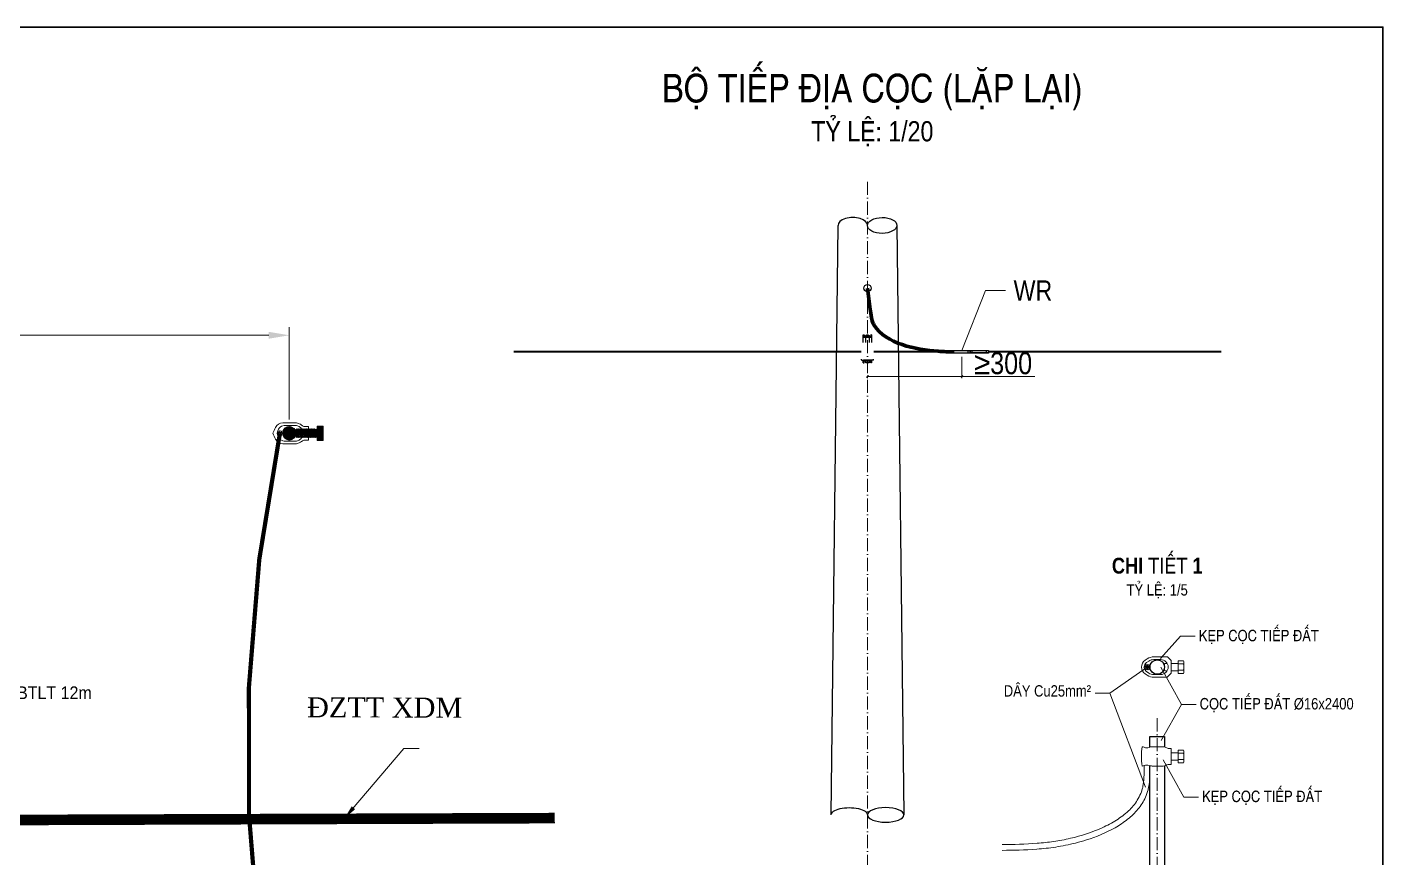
# Model space of a CAD drawing. Header units: millimetres. Extents: x 330554 to 656471, y 11007 to 130943.
# Drawn here: x 492492 to 499895, y 102014 to 106551 of the extents above; entities that cross this region are included whole.
import ezdxf

# ---------------------------------------------------------------- set-up
doc = ezdxf.new("R2010")
doc.units = ezdxf.units.MM
doc.header["$LTSCALE"] = 6
doc.linetypes.add('ACAD_ISO10W100', pattern=[18, 12, -3, 0, -3])
doc.linetypes.add('DASHED', pattern=[19.05, 12.7, -6.35])
for name, color, linetype, lineweight in [('DDHT_XDM', 4, 'Continuous', 35), ('DIM', 4, 'Continuous', 13), ('Duong day', 5, 'Continuous', 30), ('Duongbao', 5, 'Continuous', 100), ('Hatch', 250, 'Continuous', 13), ('Net dam', 1, 'Continuous', 18), ('Netcoban', 4, 'Continuous', 25), ('Netlon', 5, 'Continuous', 40), ('netlonkhungten', 32, 'Continuous', 35), ('Nettim', 1, 'ACAD_ISO10W100', 5), ('Netvua', 3, 'Continuous', 20), ('Text', 7, 'Continuous', 13)]:
    doc.layers.add(name, color=color, linetype=linetype, lineweight=lineweight)
doc.styles.get("Standard").update_dxf_attribs({"font": 'VHELVCN.TTF', "height": 120})
doc.styles.add('VNI-HELVE', font='VHELVEN.TTF', dxfattribs={"width": 0.9})
doc.dimstyles.new('D50', dxfattribs={"dimtxt": 60, "dimasz": 75, "dimexe": 30, "dimexo": 50, "dimgap": 25, "dimtad": 1, "dimdec": 0, "dimdsep": 46, "dimtxsty": 'VNI-HELVE', "dimcen": 0, "dimclrd": 256, "dimclre": 256, "dimclrt": 7, "dimadec": 0, "dimazin": 0, "dimtfac": 1, "dimtdec": 0, "dimtmove": 1, "dimatfit": 3, "dimfxl": 1, "dimtolj": 1, "dimtzin": 0, "dimlwd": -1, "dimlwe": -1, "dimarcsym": 0})
doc.dimstyles.new('ISO-20', dxfattribs={"dimtxt": 35, "dimasz": 10, "dimexe": 10, "dimexo": 20, "dimgap": 10, "dimtad": 1, "dimtoh": 1, "dimdec": 0, "dimrnd": 1, "dimtxsty": 'Standard', "dimblk": 'OBLIQUE', "dimcen": 2.5, "dimclrd": 7, "dimclre": 7, "dimclrt": 7, "dimadec": 0, "dimazin": 0, "dimtfac": 1, "dimtdec": 0, "dimtmove": 0, "dimatfit": 3, "dimfxl": 1, "dimlwd": 0, "dimlwe": 0, "dimarcsym": 0})
doc.dimstyles.new('ISO-5', dxfattribs={"dimtxt": 6, "dimasz": 15, "dimexe": 15, "dimexo": 15, "dimgap": 10, "dimtad": 1, "dimtoh": 1, "dimdec": 1, "dimlfac": 0.166667, "dimtxsty": 'Standard', "dimcen": 25, "dimclrd": 7, "dimclre": 7, "dimadec": 0, "dimazin": 0, "dimtfac": 1, "dimtdec": 1, "dimtmove": 0, "dimatfit": 3, "dimfxl": 1, "dimlwd": 0, "dimlwe": 0, "dimarcsym": 0})

# ---------------------------------------------------------------- blocks, each defined once
blk = doc.blocks.new('*D282')
at = {"layer": 'Defpoints', "color": 0, "transparency": 16777216}
for p in [(493923.5, 104868), (490347.3, 104332.8, 2.9), (493923.5, 104332.8, 2.9)]:
    blk.add_point(p, dxfattribs=at)
at = {"layer": 'DIM', "transparency": 16777216}
for p, q in [((490347.3, 104407.8), (490347.3, 104913)), ((490459.8, 104868), (493811, 104868)), ((493923.5, 104407.8), (493923.5, 104913))]:
    blk.add_line(p, q, dxfattribs=at)
for points in [[(490459.8, 104886.8), (490459.8, 104849.3), (490347.3, 104868)], [(493811, 104886.8), (493811, 104849.3), (493923.5, 104868)]]:
    blk.add_solid(points, dxfattribs=at)
at = {"layer": 'DIM', "color": 7, "transparency": 16777216, "insert": (492135.4, 104967.2), "char_height": 270, "attachment_point": 5, "style": 'VNI-HELVE'}
blk.add_mtext('\\A1;{\\H0.4444x;3000}', dxfattribs=at)
blk = doc.blocks.new('_Oblique')
at = {"color": 0, "lineweight": -2}
blk.add_line((-0.5, -0.5), (0.5, 0.5), dxfattribs=at)
blk = doc.blocks.new('*D285')
at = {"color": 7, "lineweight": 0, "transparency": 16777216}
for p, q in [((497596.7, 104750.9), (497596.7, 104633.3)), ((497080.7, 104649), (497080.7, 104633.3)), ((497080.7, 104643.3), (497596.7, 104643.3)), ((497596.7, 104643.3), (497994.9, 104643.3))]:
    blk.add_line(p, q, dxfattribs=at)
at = {"layer": 'Defpoints', "color": 0, "transparency": 16777216}
for p in [(497596.7, 104770.9), (497080.7, 104669), (497596.7, 104643.3)]:
    blk.add_point(p, dxfattribs=at)
at = {"color": 7, "lineweight": 0, "transparency": 16777216, "xscale": 10, "yscale": 10, "zscale": 10, "rotation": 180}
blk.add_blockref('_Oblique', (497080.7, 104643.3), dxfattribs=at)
at = {"color": 7, "lineweight": 0, "transparency": 16777216, "xscale": 10, "yscale": 10, "zscale": 10}
blk.add_blockref('_Oblique', (497596.7, 104643.3), dxfattribs=at)
at = {"color": 7, "transparency": 16777216, "insert": (497821.4, 104714.6), "char_height": 120, "attachment_point": 5}
blk.add_mtext('{\\fSymbol|b0|i0|c2|p16;³}300', dxfattribs=at)

msp = doc.modelspace()

# ---------------------------------------------------------------- hatches: boundary and pattern name
at = {"layer": 'Hatch'}
h = msp.add_hatch(dxfattribs=at)
h.set_pattern_fill('LINE', color=256, scale=0.926166, angle=45, style=0)
h.set_pattern_definition([(45, (-204990.3166, -50962.9347), (-2.079300986, 2.079300986), [])])
h.paths.add_polyline_path([(493960.512, 104332.758, 1), (493886.418, 104332.758, 1)])
h = msp.add_hatch(dxfattribs=at)
h.set_pattern_fill('LINE', color=256, scale=0.926166, angle=45, style=0)
h.set_pattern_definition([(45, (-205407.5797, -50962.9347), (-2.079300986, 2.079300986), [])])
h.paths.add_polyline_path([(494108.278, 104372.242), (494075.031, 104372.242), (494075.031, 104352.899), (494108.278, 104352.899)])
h = msp.add_hatch(dxfattribs=at)
h.set_pattern_fill('LINE', color=256, scale=0.926166, style=0)
h.set_pattern_definition([(7e-15, (-205407.5797, -50962.9347), (0, 2.940575654), [])])
h.paths.add_polyline_path([(494108.278, 104352.899), (494075.031, 104352.899), (494075.031, 104312.618), (494108.278, 104312.618)])
h = msp.add_hatch(dxfattribs=at)
h.set_pattern_fill('LINE', color=256, scale=0.926166, angle=45, style=0)
h.set_pattern_definition([(315, (-205407.5797, 259628.4516), (-2.079300986, -2.079300986), [])])
h.paths.add_polyline_path([(494108.278, 104293.275), (494075.031, 104293.275), (494075.031, 104312.618), (494108.278, 104312.618)])

# ---------------------------------------------------------------- linework, layer by layer
for centre, radius in [((498602.42, 103065.282, -2.894), 5.27), ((498612.96, 103065.282, -2.894), 5.27), ((498663.087, 103056.154, -2.894), 39.586), ((498597.151, 103056.154, -2.894), 5.27), ((498602.42, 103047.027, -2.894), 5.27), ((498607.69, 103056.154, -2.894), 5.27), ((498612.96, 103047.027, -2.894), 5.27), ((498618.23, 103056.154, -2.894), 5.27)]:
    msp.add_circle(centre, radius)
at = {"layer": 'Duong day', "ltscale": 2, "const_width": 23.154}
msp.add_lwpolyline([(493872.581, 100867.309, -0.10176664), (493871.966, 104332.758, -5.62785367)], format="xyb", dxfattribs=at)
at = {"layer": 'Duong day', "ltscale": 2, "const_width": 57.885, "elevation": -3.473}
msp.add_lwpolyline([(491743.255, 102218.698), (495373.347, 102231.281)], dxfattribs=at)
at = {"layer": 'Duongbao'}
msp.add_open_spline([(497080.656, 105125.738, -2.894), (497101.637, 104950.399, -2.894), (497164.298, 104822.696, -2.894), (497381.363, 104783.283, -2.894), (497525.55, 104777.704, -2.894), (497552.493, 104777.269, -2.894)], degree=3, knots=[0, 0, 0, 0, 26.52380212, 253.88414918, 308.9284374, 308.9284374, 308.9284374, 308.9284374], dxfattribs=at)
at = {"layer": 'Net dam'}
for points in [[(494027.496, 104295.565), (494003.42, 104295.565, 0.07689323), (493989.48, 104287.77, -0.06708628), (493977.446, 104280.588, -0.10925848), (493957.323, 104275.489), (493887.95, 104275.489, -0.26891155), (493847.42, 104300.993, -0.03518146), (493833.788, 104332.758, -0.03518146), (493847.42, 104364.523, -0.26891155), (493887.95, 104390.027), (493957.323, 104390.027, -0.10925848), (493977.446, 104384.928, -0.06708628), (493989.48, 104377.747, 0.07689323), (494003.42, 104369.952), (494027.496, 104369.952)], [(493962.444, 104289.992), (493895.747, 104289.992, -0.89432669), (493895.747, 104375.525), (493962.444, 104375.525, -0.84804746)]]:
    msp.add_lwpolyline(points, format="xyb", close=True, dxfattribs=at)
for points in [[(493964.441, 104356.255), (493969.334, 104352.863), (493973.342, 104312.84), (493969.146, 104309.262), (493964.519, 104312.84), (493960.512, 104352.863), (493964.441, 104356.255)], [(493964.441, 104356.255), (493969.146, 104309.262)], [(493973.263, 104356.255), (493978.157, 104352.863), (493982.165, 104312.84), (493977.969, 104309.262), (493973.342, 104312.84), (493969.334, 104352.863), (493973.263, 104356.255)], [(493973.263, 104356.255), (493977.969, 104309.262)], [(493982.086, 104356.255), (493986.98, 104352.863), (493990.988, 104312.84), (493986.792, 104309.262), (493982.165, 104312.84), (493978.157, 104352.863), (493982.086, 104356.255)], [(493982.086, 104356.255), (493986.792, 104309.262)], [(493999.81, 104312.84), (493995.614, 104309.262), (493990.988, 104312.84), (493986.98, 104352.863), (493990.909, 104356.255), (493995.803, 104352.863)], [(493990.909, 104356.255), (493995.614, 104309.262)], [(493998.364, 104327.282), (493996.425, 104346.653)], [(494022.271, 104352.863), (494026.2, 104356.255), (494031.094, 104352.863), (494035.101, 104312.84), (494030.905, 104309.262), (494026.279, 104312.84)], [(494027.496, 104343.311), (494030.905, 104309.262)], [(494035.022, 104356.255), (494039.916, 104352.863), (494043.924, 104312.84), (494039.728, 104309.262), (494035.101, 104312.84), (494031.094, 104352.863), (494035.022, 104356.255)], [(494035.022, 104356.255), (494039.728, 104309.262)], [(494043.845, 104356.255), (494048.739, 104352.863), (494052.747, 104312.84), (494048.551, 104309.262), (494043.924, 104312.84), (494039.916, 104352.863), (494043.845, 104356.255)], [(494043.845, 104356.255), (494048.551, 104309.262)], [(494052.668, 104356.255), (494057.562, 104352.863), (494061.57, 104312.84), (494057.374, 104309.262), (494052.747, 104312.84), (494048.739, 104352.863), (494052.668, 104356.255)], [(494052.668, 104356.255), (494057.374, 104309.262)], [(494061.491, 104356.255), (494066.385, 104352.863), (494070.392, 104312.84), (494066.196, 104309.262), (494061.57, 104312.84), (494057.562, 104352.863), (494061.491, 104356.255)], [(494061.491, 104356.255), (494066.196, 104309.262)], [(494075.031, 104309.171), (494075.028, 104309.169), (494070.402, 104312.747), (494066.394, 104352.77), (494070.323, 104356.162)], [(494070.323, 104356.162), (494075.028, 104309.169)], [(494070.323, 104356.162), (494075.031, 104352.899), (494075.031, 104309.171)], [(494075.031, 104352.899), (494108.278, 104352.899)], [(494075.031, 104312.618), (494108.278, 104312.618)]]:
    msp.add_lwpolyline(points, dxfattribs=at)
for points in [[(493960.512, 104352.863), (493960.512, 104309.262), (493964.519, 104312.84), (493960.512, 104352.863)], [(494075.031, 104293.275), (494108.278, 104293.275), (494108.278, 104372.242), (494075.031, 104372.242)]]:
    msp.add_lwpolyline(points, close=True, dxfattribs=at)
at = {"layer": 'Net dam', "linetype": 'DASHED', "ltscale": 0.08}
for points in [[(493996.425, 104346.653), (493995.803, 104352.863), (493999.731, 104356.255), (494004.625, 104352.863), (494008.633, 104312.84), (494004.437, 104309.262), (493999.81, 104312.84), (493998.37, 104327.23)], [(494004.625, 104352.863), (494008.554, 104356.255), (494013.448, 104352.863), (494017.456, 104312.84), (494013.26, 104309.262), (494008.633, 104312.84)], [(494013.448, 104352.863), (494017.377, 104356.255), (494022.271, 104352.863), (494026.279, 104312.84), (494022.083, 104309.262), (494017.456, 104312.84)], [(494026.2, 104356.255), (494027.496, 104343.311)]]:
    msp.add_lwpolyline(points, dxfattribs=at)
at = {"layer": 'Net dam', "linetype": 'DASHED', "ltscale": 0.05}
for points in [[(493999.731, 104356.255), (494004.437, 104309.262)], [(494008.554, 104356.255), (494013.26, 104309.262)], [(494017.377, 104356.255), (494022.083, 104309.262)]]:
    msp.add_lwpolyline(points, dxfattribs=at)
at = {"layer": 'Net dam'}
for centre, radius in [((493862.331, 104332.758), 4.817), ((493867.149, 104341.102), 4.817), ((493867.149, 104324.414), 4.817), ((493871.966, 104332.758), 4.817), ((493876.784, 104341.102), 4.817), ((493876.784, 104324.414), 4.817), ((493881.601, 104332.758), 4.817), ((493923.465, 104332.758), 37.047)]:
    msp.add_circle(centre, radius, dxfattribs=at)
at = {"layer": 'Netcoban'}
for p, q in [((497057.829, 104870.959, -2.894), (497062.247, 104870.959, -2.894)), ((497057.829, 104856.232, -2.894), (497057.829, 104860.65, -2.894)), ((497057.829, 104860.65, -2.894), (497057.829, 104856.232, -2.894)), ((497100.537, 104856.232, -2.894), (497060.774, 104856.232, -2.894)), ((497062.247, 104870.959, -2.894), (497062.247, 104862.123, -2.894)), ((497063.719, 104860.65, -2.894), (497097.592, 104860.65, -2.894)), ((497094.646, 104860.65, -2.894), (497066.665, 104860.65, -2.894)), ((497099.064, 104870.959, -2.894), (497099.064, 104862.123, -2.894)), ((497103.482, 104870.959, -2.894), (497099.064, 104870.959, -2.894)), ((497103.482, 104860.65, -2.894), (497103.482, 104856.232, -2.894)), ((497048.256, 104733.998, -2.894), (497048.256, 104737.449, -2.894)), ((497049.729, 104732.525, -2.894), (497080.656, 104732.525, -2.894)), ((497057.829, 104728.107, -2.894), (497057.829, 104732.525, -2.894)), ((497057.829, 104732.525, -2.894), (497057.829, 104728.107, -2.894)), ((497057.829, 104717.798, -2.894), (497062.247, 104717.798, -2.894)), ((497100.537, 104732.525, -2.894), (497060.774, 104732.525, -2.894)), ((497062.247, 104717.798, -2.894), (497062.247, 104726.634, -2.894)), ((497063.719, 104728.107, -2.894), (497097.592, 104728.107, -2.894)), ((497111.582, 104732.525, -2.894), (497080.656, 104732.525, -2.894)), ((497099.064, 104717.798, -2.894), (497099.064, 104726.634, -2.894)), ((497103.482, 104717.798, -2.894), (497099.064, 104717.798, -2.894)), ((497103.482, 104728.107, -2.894), (497103.482, 104732.525, -2.894)), ((497113.055, 104733.998, -2.894), (497113.055, 104737.449, -2.894))]:
    msp.add_line(p, q, dxfattribs=at)
at = {"layer": 'Netcoban', "elevation": -2.894}
for points in [[(496881.801, 102248.797), (496919.904, 105467.28)], [(497241.4, 105468.371), (497279.514, 102248.797)], [(497057.829, 104827.72), (497057.829, 104870.959), (497062.247, 104870.959)], [(497070.347, 104860.65), (497090.964, 104860.65)], [(497071.819, 104828.306), (497071.819, 104856.232)], [(497089.492, 104856.232), (497089.492, 104828.306)], [(497099.064, 104870.959), (497103.482, 104870.959), (497103.482, 104827.72)], [(497062.247, 104717.798), (497057.829, 104717.798), (497057.829, 104732.525)], [(497089.492, 104728.107), (497089.492, 104717.798), (497071.819, 104717.798), (497071.819, 104728.107)], [(497103.482, 104732.525), (497103.482, 104717.798), (497099.064, 104717.798)], [(498623.5, 102619.011), (498623.5, 102676.101), (498702.673, 102676.101), (498702.673, 102619.843)], [(498623.5, 100945.405), (498623.5, 102517.348)], [(498702.673, 102516.516), (498702.673, 100950.506)]]:
    msp.add_lwpolyline(points, dxfattribs=at)
for points in [[(497628.735, 104771.105), (497540.372, 104771.105), (497540.372, 104784.789), (497628.735, 104784.789)], [(497628.735, 104771.105), (497540.372, 104771.105), (497540.372, 104784.789), (497628.735, 104784.789)], [(497628.735, 104770.914), (497540.372, 104770.914), (497540.372, 104784.598), (497628.735, 104784.598)], [(497628.735, 104770.914), (497540.372, 104770.914), (497540.372, 104784.598), (497628.735, 104784.598)], [(497640.855, 104771.105), (497552.493, 104771.105), (497552.493, 104784.789), (497640.855, 104784.789)], [(497640.855, 104770.914), (497552.493, 104770.914), (497552.493, 104784.598), (497640.855, 104784.598)], [(497729.218, 104771.401), (497640.855, 104771.401), (497640.855, 104785.084), (497729.218, 104785.084)], [(497729.218, 104771.401), (497640.855, 104771.401), (497640.855, 104785.084), (497729.218, 104785.084)], [(497729.218, 104771.209), (497640.855, 104771.209), (497640.855, 104784.893), (497729.218, 104784.893)], [(497729.218, 104771.209), (497640.855, 104771.209), (497640.855, 104784.893), (497729.218, 104784.893)], [(497741.339, 104771.401), (497652.976, 104771.401), (497652.976, 104785.084), (497741.339, 104785.084)], [(497741.339, 104771.209), (497652.976, 104771.209), (497652.976, 104784.893), (497741.339, 104784.893)]]:
    msp.add_lwpolyline(points, close=True, dxfattribs=at)
at = {"layer": 'Netcoban'}
msp.add_circle((497080.656, 105125.738, -2.894), 19.882, dxfattribs=at)
for centre, radius, start, end in [((497060.774, 104859.178, -2.894), 2.945, 180, 270), ((497063.719, 104862.123, -2.894), 1.473, 180, 270), ((497080.656, 104853.993, -2.894), 15.494, 25.4487114, 154.5512886), ((497097.592, 104862.123, -2.894), 1.473, 270, 0), ((497100.537, 104859.178, -2.894), 2.945, 270, 0), ((497049.729, 104733.998, -2.894), 1.473, 180, 270), ((497060.774, 104729.579, -2.894), 2.945, 90, 180), ((497063.719, 104726.634, -2.894), 1.473, 90, 180), ((497097.592, 104726.634, -2.894), 1.473, 0, 90), ((497100.537, 104729.579, -2.894), 2.945, 0, 90), ((497111.582, 104733.998, -2.894), 1.473, 270, 0)]:
    msp.add_arc(centre, radius, start, end, dxfattribs=at)
msp.add_ellipse((497000.276, 105467.835, -2.894), major_axis=(-80.372, -0.536), ratio=0.53819887, start_param=3.11637158, end_param=6.28363366, dxfattribs=at)
msp.add_ellipse((497161.028, 105467.835, -2.894), major_axis=(-80.372, -0.536), ratio=0.53819887, dxfattribs=at)
at = {"layer": 'Netcoban', "extrusion": (0, 0, -1)}
msp.add_ellipse((496981.228, 102248.797, -2.894), major_axis=(99.427, 0), ratio=0.39835398, start_param=3.14159265, end_param=6.28318531, dxfattribs=at)
msp.add_ellipse((497180.079, 102248.797, -2.894), major_axis=(99.427, 0), ratio=0.39835398, dxfattribs=at)
at = {"layer": 'Netlon'}
for p, q in [((497046.555, 104777.756, -2.894), (495149.364, 104777.756, -2.894)), ((497552.493, 104777.756, -2.894), (497114.756, 104777.756, -2.894)), ((499011.947, 104777.756, -2.894), (497741.339, 104777.756, -2.894))]:
    msp.add_line(p, q, dxfattribs=at)
at = {"layer": 'netlonkhungten'}
msp.add_lwpolyline([(481344.206, 106550.891), (499895.484, 106550.891), (499895.484, 93112.526), (481344.206, 93112.526)], close=True, dxfattribs=at)
at = {"layer": 'Nettim'}
for p, q in [((497080.656, 105706.363, -2.894), (497080.656, 96982.51, -2.894)), ((498663.087, 102776.26, -2.894), (498663.407, 100754.892, -2.894))]:
    msp.add_line(p, q, dxfattribs=at)
at = {"layer": 'Netvua'}
for p, q in [((498608.581, 103101.019, -2.894), (498596.867, 103093.209, -2.894)), ((498616.816, 103088.667, -2.894), (498605.101, 103080.858, -2.894)), ((498682.187, 103111.823, -2.894), (498644.264, 103111.823, -2.894)), ((498682.187, 103096.978, -2.894), (498644.264, 103096.978, -2.894)), ((498661.775, 103111.823, -2.894), (498719.02, 103111.823, -2.894)), ((498705.147, 103075.948, -2.894), (498702.673, 103073.473, -2.894)), ((498702.673, 103038.835, -2.894), (498702.673, 103073.473, -2.894)), ((498705.147, 103075.948, -2.894), (498717.891, 103075.948, -2.894)), ((498739.573, 103091.27, -2.894), (498719.02, 103111.823, -2.894)), ((498739.573, 103091.27, -2.894), (498739.573, 103022.704, -2.894)), ((498739.573, 103075.948, -2.894), (498776.897, 103075.948, -2.894)), ((498776.897, 103090.437, -2.894), (498776.897, 103021.872, -2.894)), ((498805.915, 103090.437, -2.894), (498776.897, 103090.437, -2.894)), ((498805.915, 103073.296, -2.894), (498776.897, 103073.296, -2.894)), ((498808.566, 103081.867, -2.894), (498808.566, 103030.442, -2.894)), ((498596.867, 103019.099, -2.894), (498608.581, 103011.29, -2.894)), ((498605.101, 103031.451, -2.894), (498616.816, 103023.642, -2.894)), ((498682.187, 103015.331, -2.894), (498644.264, 103015.331, -2.894)), ((498717.355, 103000.486, -2.894), (498644.264, 103000.486, -2.894)), ((498705.147, 103036.361, -2.894), (498702.673, 103038.835, -2.894)), ((498717.891, 103036.361, -2.894), (498705.147, 103036.361, -2.894)), ((498739.573, 103022.704, -2.894), (498717.355, 103000.486, -2.894)), ((498776.897, 103036.361, -2.894), (498739.573, 103036.361, -2.894)), ((498805.915, 103039.013, -2.894), (498776.897, 103039.013, -2.894)), ((498805.915, 103021.872, -2.894), (498776.897, 103021.872, -2.894)), ((498695.298, 102620.637, -2.894), (498636.083, 102620.637, -2.894)), ((498716.201, 102614.559, -2.894), (498709.582, 102617.555, -2.894)), ((498739.573, 102611.477, -2.894), (498730.485, 102611.477, -2.894)), ((498739.573, 102611.477, -2.894), (498739.573, 102524.882, -2.894)), ((498739.573, 102587.973, -2.894), (498776.897, 102587.973, -2.894)), ((498776.897, 102548.386, -2.894), (498739.573, 102548.386, -2.894)), ((498805.915, 102602.462, -2.894), (498776.897, 102602.462, -2.894)), ((498776.897, 102602.462, -2.894), (498776.897, 102533.897, -2.894)), ((498805.915, 102585.321, -2.894), (498776.897, 102585.321, -2.894)), ((498805.915, 102551.038, -2.894), (498776.897, 102551.038, -2.894)), ((498808.566, 102593.891, -2.894), (498808.566, 102542.467, -2.894)), ((498695.298, 102515.722, -2.894), (498636.083, 102515.722, -2.894)), ((498716.201, 102521.8, -2.894), (498709.582, 102518.804, -2.894)), ((498739.573, 102524.882, -2.894), (498730.485, 102524.882, -2.894)), ((498805.915, 102533.897, -2.894), (498776.897, 102533.897, -2.894))]:
    msp.add_line(p, q, dxfattribs=at)
for centre, radius, start, end in [((498621.57, 103056.154, -2.894), 44.535, 123.6900675, 236.3099325), ((498621.57, 103056.154, -2.894), 29.69, 123.6900675, 236.3099325), ((498644.264, 103047.495, -2.894), 64.328, 90, 123.6900675), ((498644.264, 103047.495, -2.894), 49.483, 90, 123.6900675), ((498682.187, 103056.154, -2.894), 40.823, 270, 90), ((498793.386, 103081.867, -2.894), 15.18, 325.6261904, 34.3738096), ((498751.821, 103056.154, -2.894), 56.745, 342.417631, 17.582369), ((498644.264, 103064.814, -2.894), 64.328, 236.3099325, 270), ((498644.264, 103064.814, -2.894), 64.328, 236.3099325, 270), ((498644.264, 103064.814, -2.894), 49.483, 236.3099325, 270), ((498793.386, 103030.442, -2.894), 15.18, 325.6261904, 34.3738096), ((498877.332, 102569.984, -2.894), 300.302, 170.3018422, 180.404331), ((498579.207, 102585.999, -2.894), 34.638, 67.055014, 86.5017534), ((498636.083, 102571.154, -2.894), 49.483, 90, 110.7973623), ((498695.298, 102585.999, -2.894), 34.638, 65.6464183, 90), ((498877.332, 102566.374, -2.894), 300.302, 179.595669, 189.6981578), ((498606.215, 102649.794, -2.894), 34.638, 247.055014, 290.7973623), ((498730.485, 102646.115, -2.894), 34.638, 245.6464183, 270), ((498793.386, 102593.891, -2.894), 15.18, 325.6261904, 34.3738096), ((498751.821, 102568.179, -2.894), 56.745, 342.417631, 17.582369), ((498793.386, 102542.467, -2.894), 15.18, 325.6261904, 34.3738096), ((498579.207, 102550.36, -2.894), 34.638, 273.4982466, 292.944986), ((498606.215, 102486.565, -2.894), 34.638, 69.2026377, 112.944986), ((498636.083, 102565.205, -2.894), 49.483, 249.2026377, 270), ((498695.298, 102550.36, -2.894), 34.638, 270, 294.3535817), ((498730.485, 102490.244, -2.894), 34.638, 90, 114.3535817)]:
    msp.add_arc(centre, radius, start, end, dxfattribs=at)
for points, knots in [([(498591.881, 102517.307, -2.894), (498591.909, 102495.384, -2.894), (498591.927, 102473.758, -2.894), (498589.745, 102435.97, -2.894), (498587.943, 102419.532, -2.894), (498583.344, 102397.233, -2.894), (498581.682, 102390.659, -2.894), (498577.75, 102377.729, -2.894), (498575.492, 102371.385, -2.894), (498567.877, 102352.697, -2.894), (498561.679, 102340.697, -2.894), (498541.355, 102308.161, -2.894), (498524.87, 102288.609, -2.894), (498486.389, 102252.329, -2.894), (498464.399, 102235.61, -2.894), (498416.403, 102205.06, -2.894), (498390.401, 102191.231, -2.894), (498308.037, 102153.735, -2.894), (498247.893, 102134.539, -2.894), (498173.687, 102117.243, -2.894), (498158.179, 102113.997, -2.894), (498127.491, 102108.237, -2.894), (498112.296, 102105.718, -2.894), (498067.088, 102099.101, -2.894), (498037.45, 102095.942, -2.894), (497943.026, 102088.551, -2.894), (497879.472, 102087.727, -2.894), (497815.551, 102086.908, -2.894)], [0, 0, 0, 0, 12.90469691, 12.90469691, 23.49051237, 23.49051237, 28.09607, 28.09607, 32.70162762, 32.70162762, 41.91274287, 41.91274287, 58.60755402, 58.60755402, 75.30236516, 75.30236516, 91.99717631, 91.99717631, 125.81501029, 125.81501029, 134.84751333, 134.84751333, 143.88001637, 143.88001637, 161.94502245, 161.94502245, 202.05536354, 202.05536354, 202.05536354, 202.05536354]), ([(498623.5, 102517.348, -2.894), (498623.529, 102495.174, -2.894), (498623.568, 102472.695, -2.894), (498621.361, 102435.38, -2.894), (498619.851, 102420.429, -2.894), (498616.105, 102399.192, -2.894), (498614.738, 102392.71, -2.894), (498609.511, 102372.059, -2.894), (498604.69, 102358.34, -2.894), (498588.336, 102321.819, -2.894), (498574.498, 102300.171, -2.894), (498541.553, 102260.173, -2.894), (498522.448, 102241.815, -2.894), (498480.299, 102208.132, -2.894), (498457.253, 102192.805, -2.894), (498384.702, 102151.414, -2.894), (498331.248, 102129.378, -2.894), (498257.225, 102105.88, -2.894), (498237.372, 102100.251, -2.894), (498199.183, 102090.553, -2.894), (498180.841, 102086.408, -2.894), (498144.654, 102079.142, -2.894), (498126.781, 102076.014, -2.894), (498073.743, 102067.922, -2.894), (498039.158, 102064.251, -2.894), (497940.631, 102056.88, -2.894), (497878.121, 102056.088, -2.894), (497815.956, 102055.291, -2.894)], [0, 0, 0, 0, 13.05260922, 13.05260922, 21.86454835, 21.86454835, 25.77699371, 25.77699371, 34.45793919, 34.45793919, 49.82420298, 49.82420298, 65.19046677, 65.19046677, 80.55673057, 80.55673057, 110.85651039, 110.85651039, 121.87682529, 121.87682529, 132.16945093, 132.16945093, 142.46207657, 142.46207657, 163.04732786, 163.04732786, 202.05536354, 202.05536354, 202.05536354, 202.05536354])]:
    msp.add_open_spline(points, degree=3, knots=knots, dxfattribs=at)

# ---------------------------------------------------------------- texts
at = {"insert": (497107.297, 106097.168, -2.894), "char_height": 154.63419, "attachment_point": 5}
msp.add_mtext('{\\fVNI-Helve-Condense|b1|i0|c0|p2;BOÄ TIEÁP ÑÒA COÏC (LAËP LAÏI)\\P\\fVNI-Helve-Condense|b0|i0|c0|p2;\\H0.7143x;TYÛ LEÄ: 1/20}', dxfattribs=at)
at = {"color": 7, "insert": (497843.796, 105167.582, -2.894), "char_height": 110.453, "attachment_point": 1}
msp.add_mtext(' WR', dxfattribs=at)
at = {"layer": 'DDHT_XDM', "insert": (494444.275, 102835.21, -2.894), "char_height": 109.26865, "width": 2639.18, "attachment_point": 5, "rotation": 359.8287288}
msp.add_mtext('{\\fTimes New Roman|b0|i0|c0|p18;ĐZTT XDM }', dxfattribs=at)
at = {"layer": 'Netcoban', "color": 7, "char_height": 61.85368}
for s, insert, attachment_point in [('{\\fVNI-Helve-Condense|b0|i0|c0|p2;KEÏP COÏC TIEÁP ÑAÁT}', (498889.968, 103259.233, -2.894), 1), ('DÂY Cu25mm²', (498301.513, 102894.211, -2.894), 9), ('{\\fVNI-Helve-Condense|b0|i0|c0|p2;COÏC TIEÁP ÑAÁT Ø16x2400} ', (498894.934, 102886.745, -2.894), 1), ('{\\fVNI-Helve-Condense|b0|i0|c0|p2;KEÏP COÏC TIEÁP ÑAÁT}', (498908.045, 102380.951, -2.894), 1)]:
    msp.add_mtext(s, dxfattribs=dict(at, insert=insert, attachment_point=attachment_point))
at = {"layer": 'Netvua', "insert": (498663.087, 103542.178, -2.894), "char_height": 86.59515, "attachment_point": 5}
msp.add_mtext('{\\fVNI-Helve-Condense|b1|i0|c0|p2;CHI TIEÁT 1\\P\\fVNI-Helve-Condense|b0|i0|c0|p2;\\H0.7143x;TYÛ LEÄ: 1/5}', dxfattribs=at)
at = {"layer": 'Text', "style": 'VNI-HELVE', "width": 0.9}
msp.add_text('TRUÏ BTLT 12m', height=69.46242, dxfattribs=at).set_placement((492233.006, 102881.221))

# ---------------------------------------------------------------- dimensions: what is measured, and where the dimension line sits
dim = msp.add_linear_dim(base=(497596.674, 104643.327, -2.894), p1=(497080.656, 104669.011, -2.894), p2=(497596.674, 104770.914, -2.894), text='{\\fSymbol|b0|i0|c2|p16;³}300', dimstyle='ISO-20')
dim.commit()
dim.dimension.update_dxf_attribs({"geometry": '*D285', "text_midpoint": (497821.41, 104643.327, -2.894), "dimtype": 160})
at = {"layer": 'DIM'}
dim = msp.add_linear_dim(base=(493923.465, 104868.034, -2.894), p1=(490347.346, 104332.758), p2=(493923.465, 104332.758), text='{\\H0.4444x;3000}', dimstyle='D50', override={"dimscale": 1.5, "dimtxt": 180}, dxfattribs=at)
dim.commit()
dim.dimension.update_dxf_attribs({"geometry": '*D282', "text_midpoint": (492135.406, 104967.199, -2.894)})

# ---------------------------------------------------------------- leaders
at = {"annotation_type": 0, "has_hookline": 1, "hookline_direction": 0, "text_width": 258.313}
msp.add_leader([(497596.674, 104784.598, -2.894), (497724.431, 105112.356, -2.894), (497833.796, 105112.356, -2.894)], dimstyle='ISO-5', override={"dimgap": 10, "dimtad": 0}, dxfattribs=at)
for points in [[(498680.29, 103103.202, -2.894), (498791.088, 103224.5, -2.894), (498871.055, 103224.5, -2.894)], [(498607.69, 103056.154, -2.894), (498403.862, 102912.944, -2.894), (498323.894, 102912.944, -2.894)], [(498682.187, 103056.154, -2.894), (498796.054, 102852.012, -2.894), (498876.022, 102852.012, -2.894)], [(498599.841, 102399.978, -2.894), (498403.862, 102912.944, -2.894), (498323.894, 102912.944, -2.894)], [(498685.257, 102654.421, -2.894), (498796.054, 102852.012, -2.894), (498876.022, 102852.012, -2.894)], [(498695.298, 102550.36, -2.894), (498809.165, 102346.217, -2.894), (498889.133, 102346.217, -2.894)]]:
    msp.add_leader(points, dimstyle='ISO-5', override={"dimgap": 10, "dimtad": 0})
at = {"layer": 'DIM'}
msp.add_leader([(494224.891, 102230.644, -3.473), (494548.005, 102610.625, -3.473), (494631.948, 102610.625, -3.473)], dimstyle='D50', dxfattribs=at)

doc.saveas('drawing.dxf')
